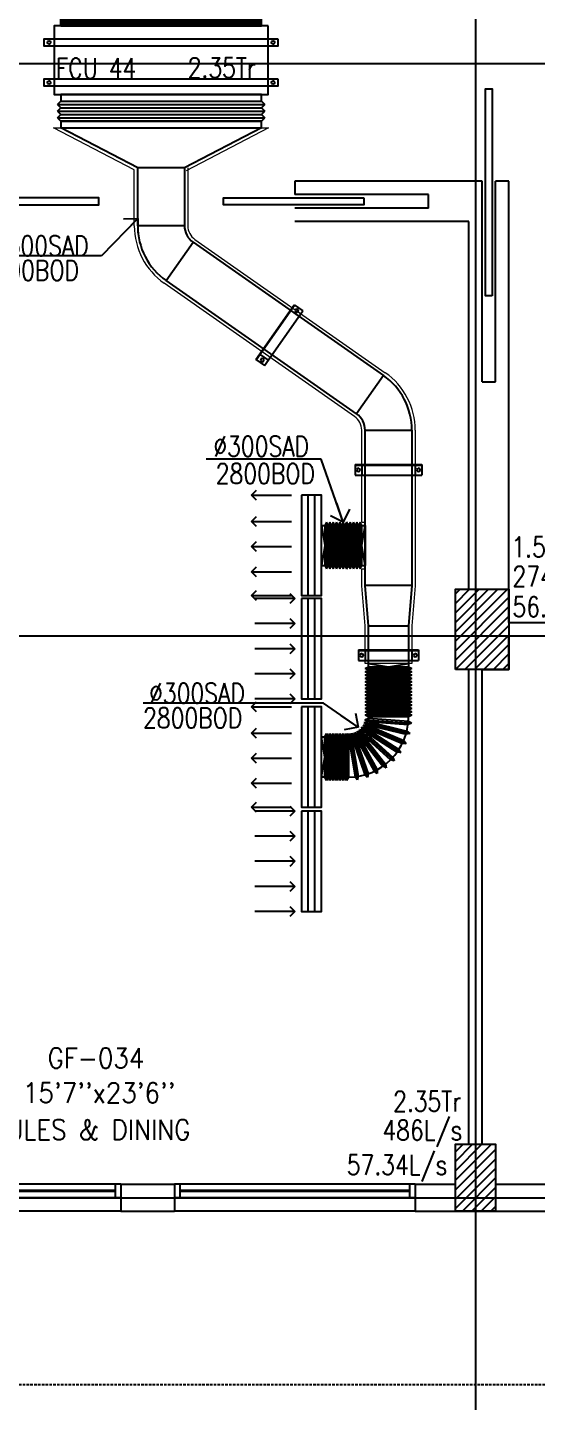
# Model space of a CAD drawing. Header units: millimetres. Extents: x 0 to 91840, y -5689 to 55688.
# Drawn here: x 40123 to 43929, y 8801 to 19075 of the extents above; entities that cross this region are included whole.
import ezdxf

# ---------------------------------------------------------------- set-up
doc = ezdxf.new("R2010")
doc.units = ezdxf.units.MM
doc.linetypes.add('CENTER', pattern=[50.8, 31.75, -6.35, 6.35, -6.35])
doc.linetypes.add('DASHED2', pattern=[9.525, 6.35, -3.175])
for name, color, linetype in [('A-ANNO-DIMS', 1, 'Continuous'), ('A-ANNO-TEXT', 8, 'Continuous'), ('A-DOOR', 4, 'Continuous'), ('A-FLOR-OVHD', 4, 'DASHED2'), ('A-GLAZ', 5, 'Continuous'), ('A-GRID', 253, 'CENTER'), ('A-WALL-FULL', 8, 'Continuous'), ('AC-SAD', 3, 'Continuous'), ('AC-SAD TEXT', 3, 'Continuous'), ('FCU-AC', 160, 'Continuous'), ('M-HANGER', 30, 'Continuous'), ('RETURN GRILL RIGHT', 1, 'Continuous'), ('S-COL- HACT.', 9, 'Continuous'), ('S-COL.', 8, 'Continuous'), ('SUPPLY GRILL RIGHT', 3, 'Continuous')]:
    doc.layers.add(name, color=color, linetype=linetype)
doc.layers.add('INSULATION', color=1, linetype='Continuous', lineweight=5)
doc.styles.add('ROMANS', font='romans.shx', dxfattribs={"width": 0.8})
doc.styles.add('SIMPLEX', font='simplex.shx', dxfattribs={"width": 0.8})
doc.dimstyles.new('100 of DIM2', dxfattribs={"dimscale": 0, "dimtxt": 200, "dimasz": 150, "dimexe": 75, "dimexo": 200, "dimgap": 75, "dimtad": 1, "dimdec": 0, "dimrnd": 5, "dimzin": 0, "dimdsep": 46, "dimtxsty": 'ROMANS', "dimblk": 'ARCHTICK', "dimcen": 100, "dimclrd": 94, "dimclre": 94, "dimclrt": 2, "dimadec": 0, "dimazin": 0, "dimtfac": 1, "dimtdec": 0, "dimtofl": 0, "dimtmove": 2, "dimatfit": 3, "dimldrblk": 'OPEN90', "dimfxl": 75, "dimtolj": 1, "dimtzin": 0, "dimarcsym": 0})
pattern_1 = [(45, (1147577.044, 409937.22), (-35.355339, 35.355339), [])]

# ---------------------------------------------------------------- blocks, each defined once
blk = doc.blocks.new('W-180')
for p, q in [((1800, 100), (0, 100)), ((1800, 0), (0, 0)), ((40, 0), (40, 100)), ((1760, 100), (1760, 0))]:
    blk.add_line(p, q)
at = {"linetype": 'Continuous'}
for p, q in [((1760, 53), (40, 53)), ((1760, 47), (40, 47))]:
    blk.add_line(p, q, dxfattribs=at)
blk = doc.blocks.new('_ArchTick')
at = {"color": 0, "linetype": 'ByBlock', "const_width": 0.15}
blk.add_lwpolyline([(-0.5, -0.5), (0.5, 0.5)], dxfattribs=at)
blk = doc.blocks.new('*D184')
at = {"layer": 'A-ANNO-DIMS', "color": 94, "linetype": 'Continuous', "lineweight": -2, "ltscale": 3, "transparency": 16777216}
for p, q in [((38422, 10025), (38422, 7411)), ((51222, 10025), (51222, 7411)), ((51222, 7486), (38422, 7486))]:
    blk.add_line(p, q, dxfattribs=at)
at = {"layer": 'Defpoints', "color": 0, "linetype": 'Continuous', "ltscale": 3, "transparency": 16777216}
for p in [(38422, 10225), (51222, 10225), (38422, 7486)]:
    blk.add_point(p, dxfattribs=at)
at = {"layer": 'A-ANNO-DIMS', "color": 94, "linetype": 'Continuous', "lineweight": -2, "ltscale": 3, "transparency": 16777216, "xscale": 150, "yscale": 150, "zscale": 150, "rotation": 180}
blk.add_blockref('_ArchTick', (38422, 7486), dxfattribs=at)
at = {"layer": 'A-ANNO-DIMS', "color": 94, "linetype": 'Continuous', "lineweight": -2, "ltscale": 3, "transparency": 16777216, "xscale": 150, "yscale": 150, "zscale": 150}
blk.add_blockref('_ArchTick', (51222, 7486), dxfattribs=at)
at = {"layer": 'A-ANNO-DIMS', "color": 2, "linetype": 'Continuous', "ltscale": 3, "transparency": 16777216, "insert": (44822, 7661), "char_height": 200, "attachment_point": 5, "style": 'ROMANS'}
blk.add_mtext('\\A1;12800', dxfattribs=at)
blk = doc.blocks.new('_Open90')
at = {"color": 0, "linetype": 'ByBlock', "lineweight": -2}
for p, q in [((0, 0), (-1, 0)), ((-0.5, 0.5), (0, 0)), ((0, 0), (-0.5, -0.5))]:
    blk.add_line(p, q, dxfattribs=at)
blk = doc.blocks.new('fcu 2.5 tr')
h = blk.add_hatch()
h.set_pattern_fill('NET', color=3)
h.paths.add_polyline_path([(83172, -1587743), (81672, -1587743), (81672, -1587793), (83172, -1587793)])
at = {"layer": 'FCU-AC'}
for p, q in [((81672, -1587030), (81647, -1587055)), ((83172, -1587030), (81672, -1587030)), ((83197, -1587055), (83172, -1587030)), ((83197, -1587055), (81647, -1587055)), ((81672, -1587080), (81647, -1587055)), ((81672, -1587080), (81647, -1587105)), ((83197, -1587105), (81647, -1587105)), ((81672, -1587130), (81647, -1587105)), ((81672, -1587130), (81647, -1587155)), ((83197, -1587155), (81647, -1587155)), ((81672, -1587180), (81647, -1587155)), ((83172, -1587080), (81672, -1587080)), ((83172, -1587080), (81672, -1587080)), ((83172, -1587130), (81672, -1587130)), ((83172, -1587130), (81672, -1587130)), ((83197, -1587055), (83172, -1587080)), ((83197, -1587105), (83172, -1587080)), ((83197, -1587105), (83172, -1587130)), ((83197, -1587155), (83172, -1587130)), ((83197, -1587155), (83172, -1587180))]:
    blk.add_line(p, q, dxfattribs=at)
at = {"layer": 'FCU-AC', "color": 1}
for p, q in [((83172, -1586980), (81672, -1586980)), ((81672, -1586980), (81672, -1587030)), ((81672, -1587030), (83172, -1587030)), ((83172, -1587030), (83172, -1586980)), ((83172, -1587180), (81672, -1587180)), ((81672, -1587180), (81672, -1587230)), ((81672, -1587230), (83172, -1587230)), ((83172, -1587230), (83172, -1587180))]:
    blk.add_line(p, q, dxfattribs=at)
at = {"layer": 'FCU-AC'}
blk.add_lwpolyline([(81622, -1587743), (83222, -1587743), (83222, -1587230), (81622, -1587230)], close=True, dxfattribs=at)
at = {"layer": 'FCU-AC', "color": 6}
for points in [[(81547, -1587343), (83297, -1587343), (83297, -1587293), (81547, -1587293)], [(81547, -1587643), (83297, -1587643), (83297, -1587593), (81547, -1587593)]]:
    blk.add_lwpolyline(points, close=True, dxfattribs=at)
at = {"layer": 'FCU-AC', "color": 3}
blk.add_lwpolyline([(81672, -1587793), (83172, -1587793), (83172, -1587743), (81672, -1587743)], close=True, dxfattribs=at)
at = {"layer": 'FCU-AC', "color": 6}
for centre in [(81584, -1587318), (83259, -1587318), (81584, -1587618), (83259, -1587618)]:
    blk.add_circle(centre, 12.5, dxfattribs=at)
blk = doc.blocks.new('*U78')
at = {"linetype": 'Continuous'}
for p, q in [((-38, -226), (-38, 274)), ((42, 274), (-38, 274)), ((42, 224), (-38, 224)), ((37, -226), (37, 274)), ((42, -226), (42, 274)), ((42, -176), (-38, -176)), ((42, -226), (-38, -226))]:
    blk.add_line(p, q, dxfattribs=at)
for centre in [(0, 249), (0, -201)]:
    blk.add_circle(centre, 12.5, dxfattribs=at)
blk = doc.blocks.new('*U79')
at = {"linetype": 'Continuous'}
for p, q in [((-38, -223), (-38, 277)), ((42, 277), (-38, 277)), ((42, 227), (-38, 227)), ((37, -223), (37, 277)), ((42, -223), (42, 277)), ((42, -173), (-38, -173)), ((42, -223), (-38, -223))]:
    blk.add_line(p, q, dxfattribs=at)
for centre in [(0, 252), (0, -198)]:
    blk.add_circle(centre, 12.5, dxfattribs=at)
blk = doc.blocks.new('*U119')
at = {"linetype": 'Continuous'}
for p, q in [((-38, -194), (-38, 256)), ((42, 256), (-38, 256)), ((42, 206), (-38, 206)), ((37, -194), (37, 256)), ((42, -194), (42, 256)), ((42, -144), (-38, -144)), ((42, -194), (-38, -194))]:
    blk.add_line(p, q, dxfattribs=at)
for centre in [(0, 231), (0, -169)]:
    blk.add_circle(centre, 12.5, dxfattribs=at)
blk = doc.blocks.new('SUPPLY GRILL RIGHT')
at = {"layer": 'SUPPLY GRILL RIGHT'}
for p, q in [((375, 25), (-375, 25)), ((375, -25), (375, 25)), ((375, -25), (-375, -25)), ((375, -75), (375, -25))]:
    blk.add_line(p, q, dxfattribs=at)
blk.add_lwpolyline([(-375, -75), (375, -75), (375, 75), (-375, 75)], close=True, dxfattribs=at)
for points in [[(-375, -450), (-375, -150)], [(-178.5, -450), (-178.5, -150)], [(9, -450), (9, -150)], [(196.5, -450), (196.5, -150)], [(375, -450), (375, -150)]]:
    blk.add_leader(points, dimstyle='100 of DIM2', override={"dimscale": 1, "dimasz": 75, "dimtad": 0, "dimclrd": 0, "dimfxl": 0.2}, dxfattribs=at)
blk = doc.blocks.new('RETURN GRILL RIGHT')
at = {"layer": 'RETURN GRILL RIGHT'}
for p, q in [((375, 25), (-375, 25)), ((375, -25), (-375, -25))]:
    blk.add_line(p, q, dxfattribs=at)
blk.add_lwpolyline([(-375, -75), (375, -75), (375, 75), (-375, 75)], close=True, dxfattribs=at)
for points in [[(-375, -125), (-375, -425)], [(-187.5, -125), (-187.5, -425)], [(0, -125), (0, -425)], [(187.5, -125), (187.5, -425)], [(375, -125), (375, -425)]]:
    blk.add_leader(points, dimstyle='100 of DIM2', override={"dimscale": 1, "dimasz": 75, "dimtad": 0, "dimclrd": 0, "dimfxl": 0.2}, dxfattribs=at)

msp = doc.modelspace()

# ---------------------------------------------------------------- hatches: boundary and pattern name
at = {"layer": 'S-COL- HACT.', "linetype": 'Continuous', "ltscale": 3}
h = msp.add_hatch(dxfattribs=at)
h.set_pattern_fill('ANSI31', color=256, scale=400, style=0)
h.set_pattern_definition(pattern_1)
h.paths.add_polyline_path([(43321.86, 14275.23), (43321.86, 14875.23), (43721.86, 14875.23), (43721.86, 14275.23)])
h = msp.add_hatch(dxfattribs=at)
h.set_pattern_fill('ANSI31', color=256, scale=400, style=0)
h.set_pattern_definition(pattern_1)
h.paths.add_polyline_path([(43321.86, 10225.23), (43321.86, 10725.23), (43621.86, 10725.23), (43621.86, 10225.23)])

# ---------------------------------------------------------------- linework, layer by layer
at = {"layer": 'A-DOOR', "ltscale": 3}
for points in [[(43596.86, 17067.71), (43546.86, 17067.71), (43546.86, 18617.71), (43596.86, 18617.71), (43596.86, 17067.71)], [(39605.86, 17800.23), (39605.86, 17750.23), (40655.86, 17750.23), (40655.86, 17800.23), (39605.86, 17800.23)], [(42637.86, 17800.23), (42637.86, 17750.23), (41587.86, 17750.23), (41587.86, 17800.23), (42637.86, 17800.23)]]:
    msp.add_lwpolyline(points, dxfattribs=at)
at = {"layer": 'A-FLOR-OVHD', "ltscale": 3}
msp.add_lwpolyline([(51221.86, 10225.23), (51221.86, 8925.23), (38421.86, 8925.23), (38421.86, 10225.23), (37121.86, 10225.23), (37121.86, 8925.23), (32821.86, 8925.23), (32821.86, 9325.23), (31221.86, 9325.23), (31221.86, 8925.23), (24221.86, 8925.23), (24221.86, 18575.23), (23221.86, 18575.23), (23221.86, 23075.23)], dxfattribs=at)
msp.add_lwpolyline([(51221.86, 10225.23), (51221.86, 8925.23), (38421.86, 8925.23), (38421.86, 10225.23), (37121.86, 10225.23), (37121.86, 8925.23), (32821.86, 8925.23), (32821.86, 9325.23), (31221.86, 9325.23), (31221.86, 8925.23), (24221.86, 8925.23), (24221.86, 18575.23), (23221.86, 18575.23), (23221.86, 23075.23)], dxfattribs=at)
at = {"layer": 'A-GLAZ', "ltscale": 3}
for p, q in [((40821.86, 10225.23), (39021.86, 10225.23)), ((43021.86, 10225.23), (41221.86, 10225.23))]:
    msp.add_line(p, q, dxfattribs=at)
at = {"layer": 'A-GRID', "ltscale": 0.1}
for p, q in [((43471.86, 53051.25), (43471.86, 4916.89)), ((13766.07, 18806.24), (57305.66, 18806.24)), ((13764.65, 14525.23), (57304.24, 14525.23)), ((13764.65, 10325.23), (57304.24, 10325.23))]:
    msp.add_line(p, q, dxfattribs=at)
at = {"layer": 'A-WALL-FULL', "ltscale": 3}
for p, q in [((43421.86, 17925.23), (42121.86, 17925.23)), ((42121.86, 17925.23), (42121.86, 17825.23)), ((43521.86, 17925.23), (43421.86, 17925.23)), ((43521.86, 16425.23), (43521.86, 17925.23)), ((43621.86, 16425.23), (43621.86, 17925.23)), ((43721.86, 17925.23), (43621.86, 17925.23)), ((43721.86, 14625.23), (43721.86, 17925.23)), ((43121.86, 17825.23), (42121.86, 17825.23)), ((43121.86, 17725.23), (43121.86, 17825.23)), ((43121.86, 17725.23), (42121.86, 17725.23)), ((43421.86, 17625.23), (42121.86, 17625.23)), ((43421.86, 14875.23), (43421.86, 17625.23)), ((43521.86, 16425.23), (43621.86, 16425.23)), ((43721.86, 14625.23), (45921.86, 14625.23)), ((43721.86, 14525.23), (45921.86, 14525.23)), ((43421.86, 10725.23), (43421.86, 14275.23)), ((43521.86, 10725.23), (43521.86, 14275.23)), ((40821.86, 10425.23), (41221.86, 10425.23)), ((40821.86, 10425.23), (40821.86, 10225.23)), ((41221.86, 10425.23), (41221.86, 10225.23)), ((43021.86, 10425.23), (43321.86, 10425.23)), ((43021.86, 10425.23), (43021.86, 10225.23)), ((43621.86, 10425.23), (44471.86, 10425.23)), ((40821.86, 10225.23), (41221.86, 10225.23)), ((43021.86, 10225.23), (44471.86, 10225.23))]:
    msp.add_line(p, q, dxfattribs=at)
at = {"layer": 'A-WALL-FULL', "linetype": 'Continuous', "ltscale": 3}
for p, q in [((43321.86, 14275.23), (43321.86, 14875.23)), ((43321.86, 14875.23), (43421.86, 14875.23)), ((43721.86, 14275.23), (43721.86, 14525.23)), ((43421.86, 14275.23), (43321.86, 14275.23)), ((43521.86, 14275.23), (43721.86, 14275.23)), ((43321.86, 10425.23), (43321.86, 10725.23)), ((43321.86, 10725.23), (43421.86, 10725.23)), ((43521.86, 10725.23), (43621.86, 10725.23)), ((43621.86, 10725.23), (43621.86, 10425.23))]:
    msp.add_line(p, q, dxfattribs=at)
at = {"layer": 'AC-SAD'}
for p, q in [((40946.86, 18025.23), (40371.86, 18325.23)), ((41871.86, 18325.23), (41296.86, 18025.23)), ((41296.86, 18025.23), (40946.86, 18025.23)), ((40946.86, 17592.63), (40946.86, 18025.23)), ((41296.86, 18025.23), (41296.86, 17592.63)), ((41296.86, 17592.63), (40946.86, 17592.63)), ((41160.07, 17183.05), (41360.82, 17469.76)), ((41360.82, 17469.76), (42783.65, 16473.49)), ((42582.9, 16186.78), (41160.07, 17183.05)), ((42783.65, 16473.49), (42582.9, 16186.78)), ((42646.86, 16063.91), (42996.86, 16063.91)), ((42646.86, 14902.28), (42646.86, 16063.91)), ((42996.86, 16063.91), (42996.86, 14902.28)), ((42321.86, 15352.28), (42646.86, 15352.28)), ((42321.86, 15352.28), (42346.86, 15202.28)), ((42321.86, 15052.28), (42321.86, 15352.28)), ((42359.36, 15377.28), (42346.86, 15352.28)), ((42346.86, 15352.28), (42346.86, 15052.28)), ((42359.36, 15377.28), (42359.36, 15027.28)), ((42371.86, 15352.28), (42359.36, 15377.28)), ((42384.36, 15377.28), (42371.86, 15352.28)), ((42371.86, 15352.28), (42371.86, 15052.28)), ((42371.86, 15052.28), (42371.86, 15352.28)), ((42384.36, 15377.28), (42384.36, 15027.28)), ((42396.86, 15352.28), (42384.36, 15377.28)), ((42409.36, 15377.28), (42396.86, 15352.28)), ((42396.86, 15352.28), (42396.86, 15052.28)), ((42409.36, 15377.28), (42409.36, 15027.28)), ((42421.86, 15352.28), (42409.36, 15377.28)), ((42434.36, 15377.28), (42421.86, 15352.28)), ((42421.86, 15352.28), (42421.86, 15052.28)), ((42434.36, 15377.28), (42434.36, 15027.28)), ((42446.86, 15352.28), (42434.36, 15377.28)), ((42459.36, 15377.28), (42446.86, 15352.28)), ((42446.86, 15352.28), (42446.86, 15052.28)), ((42459.36, 15377.28), (42459.36, 15027.28)), ((42471.86, 15352.28), (42459.36, 15377.28)), ((42484.36, 15377.28), (42471.86, 15352.28)), ((42471.86, 15352.28), (42471.86, 15052.28)), ((42484.36, 15377.28), (42484.36, 15027.28)), ((42496.86, 15352.28), (42484.36, 15377.28)), ((42509.36, 15377.28), (42496.86, 15352.28)), ((42496.86, 15352.28), (42496.86, 15052.28)), ((42509.36, 15377.28), (42509.36, 15027.28)), ((42521.86, 15352.28), (42509.36, 15377.28)), ((42534.36, 15377.28), (42521.86, 15352.28)), ((42521.86, 15352.28), (42521.86, 15052.28)), ((42534.36, 15377.28), (42534.36, 15027.28)), ((42546.86, 15352.28), (42534.36, 15377.28)), ((42559.36, 15377.28), (42546.86, 15352.28)), ((42546.86, 15352.28), (42546.86, 15052.28)), ((42559.36, 15377.28), (42559.36, 15027.28)), ((42571.86, 15352.28), (42559.36, 15377.28)), ((42584.36, 15377.28), (42571.86, 15352.28)), ((42571.86, 15352.28), (42571.86, 15052.28)), ((42584.36, 15377.28), (42584.36, 15027.28)), ((42596.86, 15352.28), (42584.36, 15377.28)), ((42609.36, 15377.28), (42596.86, 15352.28)), ((42596.86, 15352.28), (42596.86, 15052.28)), ((42609.36, 15377.28), (42609.36, 15027.28)), ((42621.86, 15352.28), (42609.36, 15377.28)), ((42621.86, 15202.28), (42646.86, 15352.28)), ((42621.86, 15052.28), (42621.86, 15352.28)), ((42646.86, 15352.28), (42646.86, 15052.28)), ((42346.86, 15202.28), (42321.86, 15052.28)), ((42646.86, 15052.28), (42621.86, 15202.28)), ((42321.86, 15052.28), (42646.86, 15052.28)), ((42346.86, 15052.28), (42359.36, 15027.28)), ((42359.36, 15027.28), (42371.86, 15052.28)), ((42371.86, 15052.28), (42384.36, 15027.28)), ((42384.36, 15027.28), (42396.86, 15052.28)), ((42396.86, 15052.28), (42409.36, 15027.28)), ((42409.36, 15027.28), (42421.86, 15052.28)), ((42421.86, 15052.28), (42434.36, 15027.28)), ((42434.36, 15027.28), (42446.86, 15052.28)), ((42446.86, 15052.28), (42459.36, 15027.28)), ((42459.36, 15027.28), (42471.86, 15052.28)), ((42471.86, 15052.28), (42484.36, 15027.28)), ((42484.36, 15027.28), (42496.86, 15052.28)), ((42496.86, 15052.28), (42509.36, 15027.28)), ((42509.36, 15027.28), (42521.86, 15052.28)), ((42521.86, 15052.28), (42534.36, 15027.28)), ((42534.36, 15027.28), (42546.86, 15052.28)), ((42546.86, 15052.28), (42559.36, 15027.28)), ((42559.36, 15027.28), (42571.86, 15052.28)), ((42571.86, 15052.28), (42584.36, 15027.28)), ((42584.36, 15027.28), (42596.86, 15052.28)), ((42596.86, 15052.28), (42609.36, 15027.28)), ((42609.36, 15027.28), (42621.86, 15052.28)), ((42996.86, 14902.28), (42646.86, 14902.28)), ((42671.86, 14602.28), (42646.86, 14902.28)), ((42996.86, 14902.28), (42971.86, 14602.28)), ((42671.86, 14602.28), (42971.86, 14602.28)), ((42671.86, 13920.23), (42671.86, 14602.28)), ((42971.86, 14602.28), (42971.86, 13920.23)), ((42646.86, 14282.73), (42671.86, 14295.23)), ((42996.86, 14282.73), (42646.86, 14282.73)), ((42671.86, 14270.23), (42646.86, 14282.73)), ((42671.86, 14320.23), (42821.86, 14295.23)), ((42671.86, 14295.23), (42971.86, 14295.23)), ((42821.86, 14295.23), (42971.86, 14320.23)), ((42971.86, 14295.23), (42996.86, 14282.73)), ((42996.86, 14282.73), (42971.86, 14270.23)), ((42646.86, 14257.73), (42671.86, 14270.23)), ((42996.86, 14257.73), (42646.86, 14257.73)), ((42671.86, 14245.23), (42646.86, 14257.73)), ((42646.86, 14232.73), (42671.86, 14245.23)), ((42996.86, 14232.73), (42646.86, 14232.73)), ((42671.86, 14220.23), (42646.86, 14232.73)), ((42646.86, 14207.73), (42671.86, 14220.23)), ((42996.86, 14207.73), (42646.86, 14207.73)), ((42671.86, 14195.23), (42646.86, 14207.73)), ((42646.86, 14182.73), (42671.86, 14195.23)), ((42996.86, 14182.73), (42646.86, 14182.73)), ((42671.86, 14170.23), (42646.86, 14182.73)), ((42671.86, 14270.23), (42971.86, 14270.23)), ((42671.86, 14245.23), (42971.86, 14245.23)), ((42671.86, 14220.23), (42971.86, 14220.23)), ((42671.86, 14195.23), (42971.86, 14195.23)), ((42971.86, 14270.23), (42996.86, 14257.73)), ((42996.86, 14257.73), (42971.86, 14245.23)), ((42971.86, 14245.23), (42996.86, 14232.73)), ((42996.86, 14232.73), (42971.86, 14220.23)), ((42971.86, 14220.23), (42996.86, 14207.73)), ((42996.86, 14207.73), (42971.86, 14195.23)), ((42971.86, 14195.23), (42996.86, 14182.73)), ((42996.86, 14182.73), (42971.86, 14170.23)), ((42646.86, 14157.73), (42671.86, 14170.23)), ((42996.86, 14157.73), (42646.86, 14157.73)), ((42671.86, 14145.23), (42646.86, 14157.73)), ((42646.86, 14132.73), (42671.86, 14145.23)), ((42996.86, 14132.73), (42646.86, 14132.73)), ((42671.86, 14120.23), (42646.86, 14132.73)), ((42646.86, 14107.73), (42671.86, 14120.23)), ((42996.86, 14107.73), (42646.86, 14107.73)), ((42671.86, 14095.23), (42646.86, 14107.73)), ((42646.86, 14082.73), (42671.86, 14095.23)), ((42996.86, 14082.73), (42646.86, 14082.73)), ((42671.86, 14070.23), (42646.86, 14082.73)), ((42671.86, 14170.23), (42971.86, 14170.23)), ((42671.86, 14145.23), (42971.86, 14145.23)), ((42671.86, 14120.23), (42971.86, 14120.23)), ((42671.86, 14095.23), (42971.86, 14095.23)), ((42971.86, 14170.23), (42996.86, 14157.73)), ((42996.86, 14157.73), (42971.86, 14145.23)), ((42971.86, 14145.23), (42996.86, 14132.73)), ((42996.86, 14132.73), (42971.86, 14120.23)), ((42971.86, 14120.23), (42996.86, 14107.73)), ((42996.86, 14107.73), (42971.86, 14095.23)), ((42971.86, 14095.23), (42996.86, 14082.73)), ((42996.86, 14082.73), (42971.86, 14070.23)), ((42646.86, 14057.73), (42671.86, 14070.23)), ((42996.86, 14057.73), (42646.86, 14057.73)), ((42671.86, 14045.23), (42646.86, 14057.73)), ((42646.86, 14032.73), (42671.86, 14045.23)), ((42996.86, 14032.73), (42646.86, 14032.73)), ((42671.86, 14020.23), (42646.86, 14032.73)), ((42646.86, 14007.73), (42671.86, 14020.23)), ((42996.86, 14007.73), (42646.86, 14007.73)), ((42671.86, 13995.23), (42646.86, 14007.73)), ((42646.86, 13982.73), (42671.86, 13995.23)), ((42996.86, 13982.73), (42646.86, 13982.73)), ((42671.86, 13970.23), (42646.86, 13982.73)), ((42671.86, 14070.23), (42971.86, 14070.23)), ((42671.86, 14045.23), (42971.86, 14045.23)), ((42671.86, 14020.23), (42971.86, 14020.23)), ((42671.86, 13995.23), (42971.86, 13995.23)), ((42971.86, 14070.23), (42996.86, 14057.73)), ((42996.86, 14057.73), (42971.86, 14045.23)), ((42971.86, 14045.23), (42996.86, 14032.73)), ((42996.86, 14032.73), (42971.86, 14020.23)), ((42971.86, 14020.23), (42996.86, 14007.73)), ((42996.86, 14007.73), (42971.86, 13995.23)), ((42971.86, 13995.23), (42996.86, 13982.73)), ((42996.86, 13982.73), (42971.86, 13970.23)), ((42640.41, 13878.68), (42667.65, 13884.95)), ((42640.41, 13878.68), (42980.59, 13796.35)), ((42661.77, 13860.65), (42640.41, 13878.68)), ((42645.66, 13898.92), (42671.49, 13909.62)), ((42645.66, 13898.92), (42994.79, 13874.17)), ((42669.72, 13884.69), (42645.66, 13898.92)), ((42646.86, 13957.73), (42671.86, 13970.23)), ((42996.86, 13957.73), (42646.86, 13957.73)), ((42671.86, 13945.23), (42646.86, 13957.73)), ((42646.86, 13932.73), (42671.86, 13945.23)), ((42996.86, 13932.73), (42646.86, 13932.73)), ((42671.86, 13920.23), (42646.86, 13932.73)), ((42667.65, 13884.95), (42959.23, 13814.38)), ((42669.72, 13884.69), (42968.97, 13863.46)), ((42671.49, 13909.62), (42970.73, 13888.4)), ((42671.86, 13970.23), (42971.86, 13970.23)), ((42671.86, 13945.23), (42971.86, 13945.23)), ((42971.86, 13920.23), (42671.86, 13920.23)), ((42994.79, 13874.17), (42968.97, 13863.46)), ((42970.73, 13888.4), (42994.79, 13874.17)), ((42971.86, 13970.23), (42996.86, 13957.73)), ((42996.86, 13957.73), (42971.86, 13945.23)), ((42971.86, 13945.23), (42996.86, 13932.73)), ((42996.86, 13932.73), (42971.86, 13920.23)), ((42346.86, 13620.23), (42321.86, 13770.23)), ((42321.86, 13770.23), (42521.86, 13770.23)), ((42346.86, 13770.23), (42359.36, 13795.23)), ((42346.86, 13470.23), (42346.86, 13770.23)), ((42359.36, 13795.23), (42359.36, 13445.23)), ((42359.36, 13795.23), (42371.86, 13770.23)), ((42371.86, 13770.23), (42384.36, 13795.23)), ((42371.86, 13470.23), (42371.86, 13770.23)), ((42384.36, 13795.23), (42384.36, 13445.23)), ((42384.36, 13795.23), (42396.86, 13770.23)), ((42396.86, 13770.23), (42409.36, 13795.23)), ((42396.86, 13470.23), (42396.86, 13770.23)), ((42409.36, 13795.23), (42409.36, 13445.23)), ((42409.36, 13795.23), (42421.86, 13770.23)), ((42421.86, 13770.23), (42434.36, 13795.23)), ((42421.86, 13470.23), (42421.86, 13770.23)), ((42434.36, 13795.23), (42434.36, 13445.23)), ((42434.36, 13795.23), (42446.86, 13770.23)), ((42446.86, 13770.23), (42459.36, 13795.23)), ((42446.86, 13470.23), (42446.86, 13770.23)), ((42459.36, 13795.23), (42459.36, 13445.23)), ((42459.36, 13795.23), (42471.86, 13770.23)), ((42471.86, 13770.23), (42484.36, 13795.23)), ((42471.86, 13470.23), (42471.86, 13770.23)), ((42484.36, 13795.23), (42484.36, 13445.23)), ((42484.36, 13795.23), (42496.86, 13770.23)), ((42496.86, 13770.23), (42509.36, 13795.23)), ((42496.86, 13770.23), (42496.86, 13470.23)), ((42509.36, 13795.23), (42509.36, 13445.23)), ((42509.36, 13795.23), (42521.86, 13770.23)), ((42521.86, 13770.23), (42521.86, 13470.23)), ((42522.09, 13768.16), (42530.27, 13794.89)), ((42522.09, 13768.16), (42571.86, 13472.32)), ((42530.27, 13794.89), (42588.33, 13449.74)), ((42530.27, 13794.89), (42546.75, 13772.31)), ((42546.75, 13772.31), (42596.51, 13476.47)), ((42547.32, 13770.31), (42550.95, 13798.02)), ((42547.32, 13770.31), (42645.47, 13486.82)), ((42550.95, 13798.02), (42665.47, 13467.29)), ((42550.95, 13798.02), (42570.94, 13778.49)), ((42570.82, 13804.54), (42738.62, 13497.39)), ((42571.84, 13776.61), (42570.82, 13804.54)), ((42570.82, 13804.54), (42593.77, 13788.6)), ((42570.94, 13778.49), (42669.1, 13495)), ((42571.84, 13776.61), (42715.66, 13513.34)), ((42589.33, 13814.27), (42805.76, 13539.21)), ((42594.97, 13786.89), (42589.33, 13814.27)), ((42589.33, 13814.27), (42614.62, 13802.35)), ((42593.77, 13788.6), (42737.6, 13525.32)), ((42594.97, 13786.89), (42780.48, 13551.13)), ((42605.98, 13826.93), (42865.04, 13591.59)), ((42616.08, 13800.87), (42605.98, 13826.93)), ((42605.98, 13826.93), (42632.89, 13819.37)), ((42614.62, 13802.35), (42800.13, 13566.58)), ((42616.08, 13800.87), (42838.13, 13599.14)), ((42620.29, 13842.18), (42914.81, 13653.07)), ((42634.57, 13818.15), (42620.29, 13842.18)), ((42620.29, 13842.18), (42648.08, 13839.19)), ((42631.88, 13859.59), (42659.78, 13861.25)), ((42631.88, 13859.59), (42953.68, 13721.96)), ((42649.95, 13838.26), (42631.88, 13859.59)), ((42632.89, 13819.37), (42854.94, 13617.65)), ((42634.57, 13818.15), (42887.02, 13656.06)), ((42648.08, 13839.19), (42900.52, 13677.1)), ((42649.95, 13838.26), (42925.78, 13720.3)), ((42659.78, 13861.25), (42935.61, 13743.29)), ((42661.77, 13860.65), (42953.35, 13790.08)), ((42980.59, 13796.35), (42953.35, 13790.08)), ((42959.23, 13814.38), (42980.59, 13796.35)), ((42900.52, 13677.1), (42914.81, 13653.07)), ((42953.68, 13721.96), (42925.78, 13720.3)), ((42935.61, 13743.29), (42953.68, 13721.96)), ((42321.86, 13470.23), (42346.86, 13620.23)), ((42800.13, 13566.58), (42805.76, 13539.21)), ((42865.04, 13591.59), (42838.13, 13599.14)), ((42854.94, 13617.65), (42865.04, 13591.59)), ((42914.81, 13653.07), (42887.02, 13656.06)), ((42521.86, 13470.23), (42321.86, 13470.23)), ((42359.36, 13445.23), (42346.86, 13470.23)), ((42371.86, 13470.23), (42359.36, 13445.23)), ((42384.36, 13445.23), (42371.86, 13470.23)), ((42396.86, 13470.23), (42384.36, 13445.23)), ((42409.36, 13445.23), (42396.86, 13470.23)), ((42421.86, 13470.23), (42409.36, 13445.23)), ((42434.36, 13445.23), (42421.86, 13470.23)), ((42446.86, 13470.23), (42434.36, 13445.23)), ((42459.36, 13445.23), (42446.86, 13470.23)), ((42471.86, 13470.23), (42459.36, 13445.23)), ((42484.36, 13445.23), (42471.86, 13470.23)), ((42496.86, 13470.23), (42484.36, 13445.23)), ((42509.36, 13445.23), (42496.86, 13470.23)), ((42521.86, 13470.23), (42509.36, 13445.23)), ((42588.33, 13449.74), (42571.86, 13472.32)), ((42596.51, 13476.47), (42588.33, 13449.74)), ((42665.47, 13467.29), (42645.47, 13486.82)), ((42669.1, 13495), (42665.47, 13467.29)), ((42738.62, 13497.39), (42715.66, 13513.34)), ((42737.6, 13525.32), (42738.62, 13497.39)), ((42805.76, 13539.21), (42780.48, 13551.13))]:
    msp.add_line(p, q, dxfattribs=at)
for centre, radius, start, end in [((41446.86, 17592.63), 500, 180, 235), ((41446.86, 17592.63), 150, 180, 235), ((42496.86, 16063.91), 500, 0, 55), ((42496.86, 16063.91), 150, 0, 55), ((42521.86, 13920.23), 450, 270, 0), ((42521.86, 13920.23), 150, 270, 0)]:
    msp.add_arc(centre, radius, start, end, dxfattribs=at)
at = {"layer": 'INSULATION'}
for p, q in [((40317.81, 18325.23), (40371.86, 18325.23)), ((40921.86, 18010.08), (40317.81, 18325.23)), ((41925.91, 18325.23), (41308.43, 18003.07)), ((41871.86, 18325.23), (41925.91, 18325.23)), ((40921.86, 17592.63), (40921.86, 18010.08)), ((41321.86, 18025.23), (41321.86, 17592.63)), ((41375.16, 17490.24), (42797.99, 16493.96)), ((42568.56, 16166.3), (41145.73, 17162.58)), ((42621.86, 15377.28), (42621.86, 16063.91)), ((43021.86, 16063.91), (43021.86, 14901.24)), ((42621.86, 15377.28), (42646.86, 15377.28)), ((42621.86, 14901.24), (42621.86, 15027.28)), ((42621.86, 15027.28), (42646.86, 15027.28)), ((42646.86, 14601.24), (42621.86, 14901.24)), ((43021.86, 14901.24), (42996.86, 14601.24)), ((42646.86, 14320.23), (42646.86, 14601.24)), ((42996.86, 14601.24), (42996.86, 14320.23)), ((42996.86, 14320.23), (42646.86, 14320.23))]:
    msp.add_line(p, q, dxfattribs=at)
for centre, radius, start, end in [((41446.86, 17592.63), 525, 180, 235), ((41446.86, 17592.63), 125, 180, 235), ((42496.86, 16063.91), 525, 0, 55), ((42496.86, 16063.91), 125, 0, 55)]:
    msp.add_arc(centre, radius, start, end, dxfattribs=at)
at = {"layer": 'S-COL.', "linetype": 'Continuous', "ltscale": 3}
for points in [[(43321.86, 14275.23), (43321.86, 14875.23), (43721.86, 14875.23), (43721.86, 14275.23)], [(43321.86, 14275.23), (43321.86, 14875.23), (43721.86, 14875.23), (43721.86, 14275.23)], [(43321.86, 14275.23), (43321.86, 14875.23), (43721.86, 14875.23), (43721.86, 14275.23)], [(43321.86, 10225.23), (43321.86, 10725.23), (43621.86, 10725.23), (43621.86, 10225.23)], [(43321.86, 10225.23), (43321.86, 10725.23), (43621.86, 10725.23), (43621.86, 10225.23)], [(43321.86, 10225.23), (43321.86, 10725.23), (43621.86, 10725.23), (43621.86, 10225.23)]]:
    msp.add_lwpolyline(points, close=True, dxfattribs=at)

# ---------------------------------------------------------------- block references
at = {"layer": 'A-GLAZ', "ltscale": 3, "xscale": -1, "rotation": 180}
for p in [(39021.86, 10425.23), (41221.86, 10425.23)]:
    msp.add_blockref('W-180', p, dxfattribs=at)
at = {"layer": 'FCU-AC', "color": 3, "rotation": 180}
msp.add_blockref('fcu 2.5 tr', (123543.4, -1568654.84), dxfattribs=at)
at = {"layer": 'M-HANGER', "xscale": -1}
for name, p, rotation in [('*U78', (41993.51, 16753.44), 324.9999999999482), ('*U79', (42794.8, 15766.53), 270), ('*U119', (42791.24, 14380.69), 270)]:
    msp.add_blockref(name, p, dxfattribs=dict(at, rotation=rotation))
at = {"layer": 'RETURN GRILL RIGHT', "rotation": 270}
for p in [(42246.86, 14430.23), (42246.86, 12840.23)]:
    msp.add_blockref('RETURN GRILL RIGHT', p, dxfattribs=at)
at = {"layer": 'SUPPLY GRILL RIGHT', "rotation": 270}
for p in [(42246.86, 15202.28), (42246.86, 13620.23)]:
    msp.add_blockref('SUPPLY GRILL RIGHT', p, dxfattribs=at)

# ---------------------------------------------------------------- texts
at = {"layer": 'A-ANNO-TEXT', "style": 'ROMANS', "width": 0.9}
for s, p in [('GF-034', (40273.83, 11294.35)), ("15'7''x23'6''", (40089.6, 11034.66)), ('MAJLES & DINING', (39755.83, 10758.49))]:
    msp.add_text(s, height=150, dxfattribs=at).set_placement(p)
at = {"layer": 'AC-SAD TEXT', "style": 'SIMPLEX', "width": 0.8}
for s, p in [('FCU 44', (40335.31, 18694.95)), ('2.35Tr', (41321.26, 18699.42)), ('350X300SAD', (39556.83, 17367.75)), ('2800BOD', (39767.14, 17184.04)), ('%%C300SAD', (41512.84, 15868.24)), ('2800BOD', (41530.96, 15664.29)), ('1.56Tr', (43741.25, 15115.59)), ('274L/s', (43749.38, 14896.23)), ('56.4L/s', (43749.38, 14668.74)), ('%%C300SAD', (41032.71, 14022.15)), ('2800BOD', (40987.68, 13837.33)), ('2.35Tr', (42856.95, 10970.51)), ('486L/s', (42777.05, 10754.9)), ('57.34L/s', (42510.48, 10495.9))]:
    msp.add_text(s, height=150, dxfattribs=at).set_placement(p)

# ---------------------------------------------------------------- dimensions: what is measured, and where the dimension line sits
at = {"layer": 'A-ANNO-DIMS', "linetype": 'Continuous', "ltscale": 3}
dim = msp.add_linear_dim(base=(38421.86, 7486.25), p1=(51221.86, 10225.23), p2=(38421.86, 10225.23), dimstyle='100 of DIM2', override={"dimscale": 1}, dxfattribs=at)
dim.commit()
dim.dimension.update_dxf_attribs({"geometry": '*D184', "text_midpoint": (44821.86, 7661.25)})

# ---------------------------------------------------------------- leaders
at = {"layer": 'AC-SAD TEXT'}
for points in [[(40946.86, 17646.31), (40676.83, 17367.75), (39546.85, 17367.75)], [(42484.36, 15377.28), (42319.9, 15846.35), (41457.8, 15846.35)], [(42595.19, 13843.26), (42335.04, 14022.15), (40987.26, 14022.15)]]:
    msp.add_leader(points, dimstyle='100 of DIM2', override={"dimscale": 1, "dimtad": 0, "dimfxl": 0.2}, dxfattribs=at)

doc.saveas('drawing.dxf')
